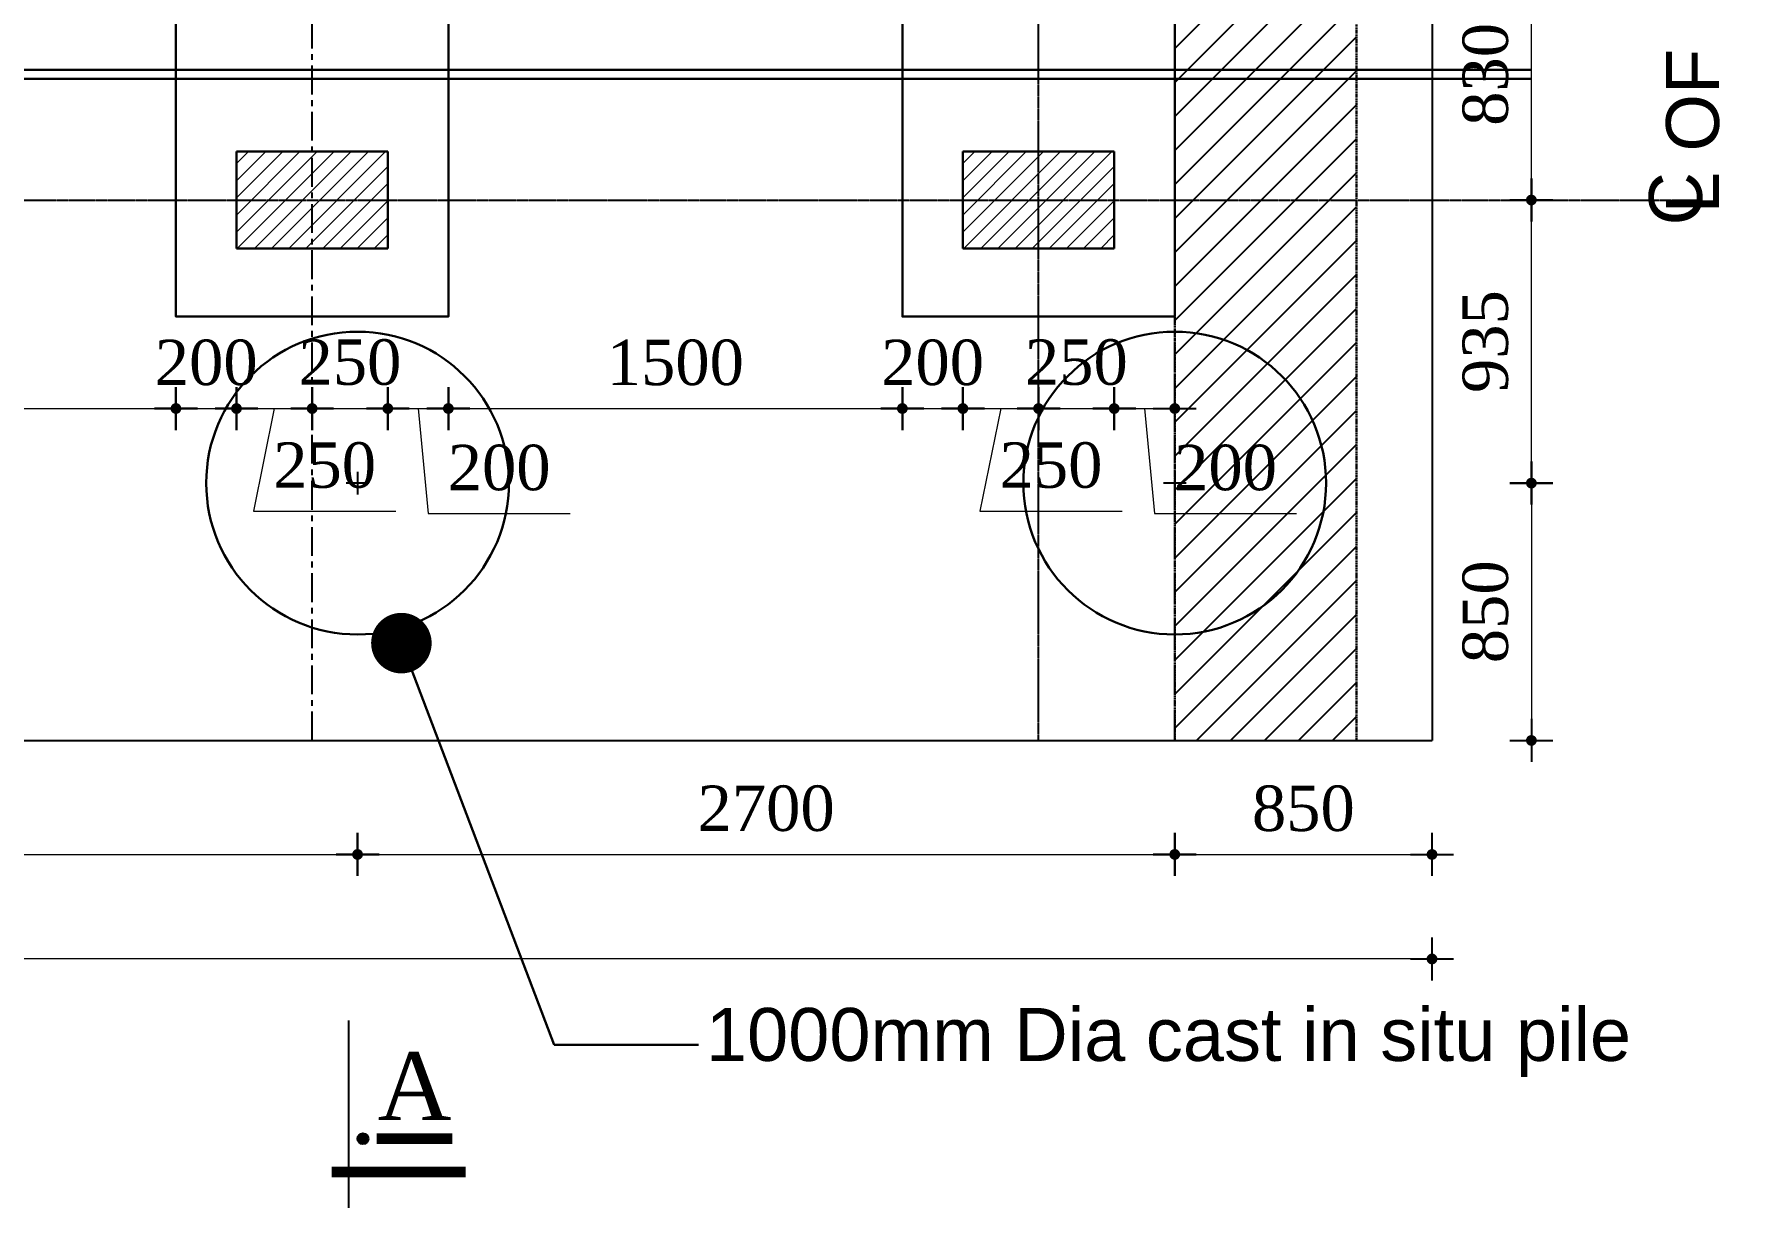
# Model space of a CAD drawing. Header units: millimetres. Extents: x -29779 to 80452, y -13100 to 39577.
# Drawn here: x 12898 to 18518, y 31823 to 35700 of the extents above; entities that cross this region are included whole.
import ezdxf

# ---------------------------------------------------------------- set-up
doc = ezdxf.new("R2010")
doc.units = ezdxf.units.MM
doc.header["$LTSCALE"] = 3
doc.linetypes.add('CENTER', pattern=[50.8, 31.75, -6.35, 6.35, -6.35])
doc.linetypes.add('HIDDEN', pattern=[9.525, 6.35, -3.175])
for name, color, linetype in [('Center Line', 34, 'Continuous'), ('dim', 4, 'Continuous'), ('Hatching', 35, 'Continuous'), ('Pile', 11, 'Continuous'), ('Text', 7, 'Continuous')]:
    doc.layers.add(name, color=color, linetype=linetype)
for name, color, linetype, lineweight in [('Dimision', 4, 'Continuous', 13), ('hatch', 253, 'Continuous', 13), ('Pire Line', 11, 'Continuous', 30)]:
    doc.layers.add(name, color=color, linetype=linetype, lineweight=lineweight)
doc.styles.add('ROMANS', font='arial.ttf', dxfattribs={"height": 200})
doc.styles.get("Standard").update_dxf_attribs({"font": 'times.ttf'})
doc.dimstyles.new('Copy of ISO-90', dxfattribs={"dimtxt": 90, "dimasz": 0.7, "dimexe": 1, "dimexo": 60, "dimgap": 75, "dimtad": 1, "dimdec": 0, "dimlfac": -1, "dimzin": 1, "dimdsep": 46, "dimtxsty": 'Standard', "dimblk": 'DIM', "dimcen": 60, "dimclrd": 256, "dimclre": 256, "dimclrt": 256, "dimadec": 0, "dimazin": 0, "dimtfac": 1, "dimtdec": 0, "dimtix": 1, "dimtofl": 0, "dimtmove": 0, "dimatfit": 3, "dimldrblk": 'DOT', "dimfxl": 60, "dimfxlon": 1, "dimtolj": 1, "dimlwd": -1, "dimarcsym": 0})
doc.dimstyles.new('ISO-25', dxfattribs={"dimtxt": 15, "dimasz": 15, "dimexe": 20, "dimexo": 10.625, "dimgap": 15, "dimtad": 1, "dimdec": 1, "dimdsep": 46, "dimtxsty": 'Standard', "dimblk": 'DOT', "dimcen": 2.5, "dimclrd": 256, "dimclre": 256, "dimclrt": 256, "dimadec": 0, "dimazin": 0, "dimtfac": 1, "dimtdec": 1, "dimtix": 1, "dimtmove": 0, "dimatfit": 3, "dimldrblk": 'DOT', "dimfxl": 1, "dimlwd": -1, "dimarcsym": 0})

# ---------------------------------------------------------------- blocks, each defined once
blk = doc.blocks.new('DIM')
at = {"layer": 'dim'}
for p, q in [((0, -101.4), (0, 101.4)), ((-101.4, 0), (101.4, 0))]:
    blk.add_line(p, q, dxfattribs=at)
at = {"layer": 'dim', "const_width": 25.4}
blk.add_lwpolyline([(-12.7, 0, 1), (12.7, 0, 1)], format="xyb", close=True, dxfattribs=at)
blk = doc.blocks.new('*D791')
at = {"layer": 'Defpoints', "color": 0, "linetype": 'Continuous', "ltscale": 0.1, "transparency": 16777216}
for p in [(7716.6, 33366.7), (17516.6, 33366.7), (7716.6, 32645)]:
    blk.add_point(p, dxfattribs=at)
at = {"layer": 'Dimision', "lineweight": -2, "ltscale": 0.1, "transparency": 16777216}
for p, q in [((7716.6, 32646.3), (7716.6, 32644)), ((17516.6, 32646.3), (17516.6, 32644))]:
    blk.add_line(p, q, dxfattribs=at)
at = {"layer": 'Dimision', "ltscale": 0.1, "transparency": 16777216}
blk.add_line((17515.9, 32645), (7717.3, 32645), dxfattribs=at)
at = {"layer": 'Dimision', "linetype": 'Continuous', "ltscale": 0.1, "transparency": 16777216, "xscale": 0.7, "yscale": 0.7, "zscale": 0.7, "rotation": 180}
blk.add_blockref('DIM', (7716.6, 32645), dxfattribs=at)
at = {"layer": 'Dimision', "linetype": 'Continuous', "ltscale": 0.1, "transparency": 16777216, "xscale": 0.7, "yscale": 0.7, "zscale": 0.7}
blk.add_blockref('DIM', (17516.6, 32645), dxfattribs=at)
at = {"layer": 'Dimision', "linetype": 'Continuous', "ltscale": 0.1, "transparency": 16777216, "insert": (12616.6, 32796.5), "char_height": 150, "attachment_point": 5}
blk.add_mtext('\\A1;9800', dxfattribs=at)
blk = doc.blocks.new('_Dot')
at = {"color": 0, "linetype": 'ByBlock', "lineweight": -2}
blk.add_line((-0.5, 0), (-1, 0), dxfattribs=at)
at = {"color": 0, "linetype": 'ByBlock', "const_width": 0.5}
blk.add_lwpolyline([(-0.25, 0, 1), (0.25, 0, 1)], format="xyb", close=True, dxfattribs=at)
blk = doc.blocks.new('*D793')
at = {"layer": 'Defpoints', "color": 0, "linetype": 'Continuous', "ltscale": 0.1, "transparency": 16777216}
for p in [(17521.3, 35151.7), (17844.9, 35151.7), (17516.6, 34216.7)]:
    blk.add_point(p, dxfattribs=at)
at = {"layer": 'Dimision', "lineweight": -2, "ltscale": 0.1, "transparency": 16777216}
for p, q in [((17843.6, 35151.7), (17845.9, 35151.7)), ((17843.6, 34216.7), (17845.9, 34216.7))]:
    blk.add_line(p, q, dxfattribs=at)
at = {"layer": 'Dimision', "ltscale": 0.1, "transparency": 16777216}
blk.add_line((17844.9, 34217.4), (17844.9, 35151), dxfattribs=at)
at = {"layer": 'Dimision', "linetype": 'Continuous', "ltscale": 0.1, "transparency": 16777216, "xscale": 0.7, "yscale": 0.7, "zscale": 0.7}
for p, rotation in [((17844.9, 35151.7), 90), ((17844.9, 34216.7), 270)]:
    blk.add_blockref('DIM', p, dxfattribs=dict(at, rotation=rotation))
at = {"layer": 'Dimision', "linetype": 'Continuous', "ltscale": 0.1, "transparency": 16777216, "insert": (17693.4, 34684.2), "char_height": 150, "attachment_point": 5, "rotation": 90}
blk.add_mtext('\\A1;935', dxfattribs=at)
blk = doc.blocks.new('*D794')
at = {"layer": 'Defpoints', "color": 0, "linetype": 'Continuous', "ltscale": 0.1, "transparency": 16777216}
for p in [(17515.6, 35981.7), (17844.9, 35981.7), (17521.3, 35151.7)]:
    blk.add_point(p, dxfattribs=at)
at = {"layer": 'Dimision', "lineweight": -2, "ltscale": 0.1, "transparency": 16777216}
for p, q in [((17843.6, 35981.7), (17845.9, 35981.7)), ((17843.6, 35151.7), (17845.9, 35151.7))]:
    blk.add_line(p, q, dxfattribs=at)
at = {"layer": 'Dimision', "ltscale": 0.1, "transparency": 16777216}
blk.add_line((17844.9, 35152.4), (17844.9, 35981), dxfattribs=at)
at = {"layer": 'Dimision', "linetype": 'Continuous', "ltscale": 0.1, "transparency": 16777216, "xscale": 0.7, "yscale": 0.7, "zscale": 0.7}
for p, rotation in [((17844.9, 35981.7), 90), ((17844.9, 35151.7), 270)]:
    blk.add_blockref('DIM', p, dxfattribs=dict(at, rotation=rotation))
at = {"layer": 'Dimision', "linetype": 'Continuous', "ltscale": 0.1, "transparency": 16777216, "insert": (17693.6, 35566.7), "char_height": 150, "attachment_point": 5, "rotation": 90}
blk.add_mtext('\\A1;830', dxfattribs=at)
blk = doc.blocks.new('*D796')
at = {"layer": 'Defpoints', "color": 0, "linetype": 'Continuous', "ltscale": 0.1, "transparency": 16777216}
for p in [(17516.6, 34216.7), (17514.6, 33366.7), (17844.9, 33366.7)]:
    blk.add_point(p, dxfattribs=at)
at = {"layer": 'Dimision', "lineweight": -2, "ltscale": 0.1, "transparency": 16777216}
for p, q in [((17843.6, 34216.7), (17845.9, 34216.7)), ((17843.6, 33366.7), (17845.9, 33366.7))]:
    blk.add_line(p, q, dxfattribs=at)
at = {"layer": 'Dimision', "ltscale": 0.1, "transparency": 16777216}
blk.add_line((17844.9, 34216), (17844.9, 33367.4), dxfattribs=at)
at = {"layer": 'Dimision', "linetype": 'Continuous', "ltscale": 0.1, "transparency": 16777216, "xscale": 0.7, "yscale": 0.7, "zscale": 0.7}
for p, rotation in [((17844.9, 34216.7), 90), ((17844.9, 33366.7), 270)]:
    blk.add_blockref('DIM', p, dxfattribs=dict(at, rotation=rotation))
at = {"layer": 'Dimision', "linetype": 'Continuous', "ltscale": 0.1, "transparency": 16777216, "insert": (17693.6, 33791.7), "char_height": 150, "attachment_point": 5, "rotation": 90}
blk.add_mtext('\\A1;850', dxfattribs=at)
blk = doc.blocks.new('*D800')
at = {"layer": 'Defpoints', "color": 0, "linetype": 'Continuous', "ltscale": 0.1, "transparency": 16777216}
for p in [(11266.6, 33366.7), (13966.6, 33366.7), (13966.6, 32990.2)]:
    blk.add_point(p, dxfattribs=at)
at = {"layer": 'Dimision', "lineweight": -2, "ltscale": 0.1, "transparency": 16777216}
for p, q in [((11266.6, 32991.5), (11266.6, 32989.2)), ((13966.6, 32991.5), (13966.6, 32989.2))]:
    blk.add_line(p, q, dxfattribs=at)
at = {"layer": 'Dimision', "ltscale": 0.1, "transparency": 16777216}
blk.add_line((11267.3, 32990.2), (13965.9, 32990.2), dxfattribs=at)
at = {"layer": 'Dimision', "linetype": 'Continuous', "ltscale": 0.1, "transparency": 16777216, "xscale": 0.7, "yscale": 0.7, "zscale": 0.7, "rotation": 180}
blk.add_blockref('DIM', (11266.6, 32990.2), dxfattribs=at)
at = {"layer": 'Dimision', "linetype": 'Continuous', "ltscale": 0.1, "transparency": 16777216, "xscale": 0.7, "yscale": 0.7, "zscale": 0.7}
blk.add_blockref('DIM', (13966.6, 32990.2), dxfattribs=at)
at = {"layer": 'Dimision', "linetype": 'Continuous', "ltscale": 0.1, "transparency": 16777216, "insert": (12616.6, 33141.7), "char_height": 150, "attachment_point": 5}
blk.add_mtext('\\A1;2700', dxfattribs=at)
blk = doc.blocks.new('*D801')
at = {"layer": 'Defpoints', "color": 0, "linetype": 'Continuous', "ltscale": 0.1, "transparency": 16777216}
for p in [(13966.6, 33366.7), (16666.6, 33366.7), (16666.6, 32990.2)]:
    blk.add_point(p, dxfattribs=at)
at = {"layer": 'Dimision', "lineweight": -2, "ltscale": 0.1, "transparency": 16777216}
for p, q in [((13966.6, 32991.5), (13966.6, 32989.2)), ((16666.6, 32991.5), (16666.6, 32989.2))]:
    blk.add_line(p, q, dxfattribs=at)
at = {"layer": 'Dimision', "ltscale": 0.1, "transparency": 16777216}
blk.add_line((13967.3, 32990.2), (16665.9, 32990.2), dxfattribs=at)
at = {"layer": 'Dimision', "linetype": 'Continuous', "ltscale": 0.1, "transparency": 16777216, "xscale": 0.7, "yscale": 0.7, "zscale": 0.7, "rotation": 180}
blk.add_blockref('DIM', (13966.6, 32990.2), dxfattribs=at)
at = {"layer": 'Dimision', "linetype": 'Continuous', "ltscale": 0.1, "transparency": 16777216, "xscale": 0.7, "yscale": 0.7, "zscale": 0.7}
blk.add_blockref('DIM', (16666.6, 32990.2), dxfattribs=at)
at = {"layer": 'Dimision', "linetype": 'Continuous', "ltscale": 0.1, "transparency": 16777216, "insert": (15316.6, 33141.7), "char_height": 150, "attachment_point": 5}
blk.add_mtext('\\A1;2700', dxfattribs=at)
blk = doc.blocks.new('*D802')
at = {"layer": 'Defpoints', "color": 0, "linetype": 'Continuous', "ltscale": 0.1, "transparency": 16777216}
for p in [(16666.6, 33366.7), (17516.6, 33366.7), (17516.6, 32990.2)]:
    blk.add_point(p, dxfattribs=at)
at = {"layer": 'Dimision', "lineweight": -2, "ltscale": 0.1, "transparency": 16777216}
for p, q in [((16666.6, 32991.5), (16666.6, 32989.2)), ((17516.6, 32991.5), (17516.6, 32989.2))]:
    blk.add_line(p, q, dxfattribs=at)
at = {"layer": 'Dimision', "ltscale": 0.1, "transparency": 16777216}
blk.add_line((16667.3, 32990.2), (17515.9, 32990.2), dxfattribs=at)
at = {"layer": 'Dimision', "linetype": 'Continuous', "ltscale": 0.1, "transparency": 16777216, "xscale": 0.7, "yscale": 0.7, "zscale": 0.7, "rotation": 180}
blk.add_blockref('DIM', (16666.6, 32990.2), dxfattribs=at)
at = {"layer": 'Dimision', "linetype": 'Continuous', "ltscale": 0.1, "transparency": 16777216, "xscale": 0.7, "yscale": 0.7, "zscale": 0.7}
blk.add_blockref('DIM', (17516.6, 32990.2), dxfattribs=at)
at = {"layer": 'Dimision', "linetype": 'Continuous', "ltscale": 0.1, "transparency": 16777216, "insert": (17091.6, 33141.5), "char_height": 150, "attachment_point": 5}
blk.add_mtext('\\A1;850', dxfattribs=at)
blk = doc.blocks.new('*D864')
at = {"layer": 'Defpoints', "color": 0, "linetype": 'Continuous', "ltscale": 0.1, "transparency": 16777216}
for p in [(11866.6, 34766.7), (13366.6, 34766.7), (13366.6, 34463)]:
    blk.add_point(p, dxfattribs=at)
at = {"layer": 'Dimision', "lineweight": -2, "ltscale": 0.1, "transparency": 16777216}
for p, q in [((11866.6, 34464.2), (11866.6, 34462)), ((13366.6, 34464.2), (13366.6, 34462))]:
    blk.add_line(p, q, dxfattribs=at)
at = {"layer": 'Dimision', "ltscale": 0.1, "transparency": 16777216}
blk.add_line((11867.3, 34463), (13365.9, 34463), dxfattribs=at)
at = {"layer": 'Dimision', "linetype": 'Continuous', "ltscale": 0.1, "transparency": 16777216, "xscale": 0.7, "yscale": 0.7, "zscale": 0.7, "rotation": 180}
blk.add_blockref('DIM', (11866.6, 34463), dxfattribs=at)
at = {"layer": 'Dimision', "linetype": 'Continuous', "ltscale": 0.1, "transparency": 16777216, "xscale": 0.7, "yscale": 0.7, "zscale": 0.7}
blk.add_blockref('DIM', (13366.6, 34463), dxfattribs=at)
at = {"layer": 'Dimision', "linetype": 'Continuous', "ltscale": 0.1, "transparency": 16777216, "insert": (12616.6, 34614.3), "char_height": 150, "attachment_point": 5}
blk.add_mtext('\\A1;1500', dxfattribs=at)
blk = doc.blocks.new('*D865')
at = {"layer": 'Defpoints', "color": 0, "linetype": 'Continuous', "ltscale": 0.1, "transparency": 16777216}
for p in [(14266.6, 34766.7), (15766.6, 34766.7), (15766.6, 34463)]:
    blk.add_point(p, dxfattribs=at)
at = {"layer": 'Dimision', "lineweight": -2, "ltscale": 0.1, "transparency": 16777216}
for p, q in [((14266.6, 34464.2), (14266.6, 34462)), ((15766.6, 34464.2), (15766.6, 34462))]:
    blk.add_line(p, q, dxfattribs=at)
at = {"layer": 'Dimision', "ltscale": 0.1, "transparency": 16777216}
blk.add_line((14267.3, 34463), (15765.9, 34463), dxfattribs=at)
at = {"layer": 'Dimision', "linetype": 'Continuous', "ltscale": 0.1, "transparency": 16777216, "xscale": 0.7, "yscale": 0.7, "zscale": 0.7, "rotation": 180}
blk.add_blockref('DIM', (14266.6, 34463), dxfattribs=at)
at = {"layer": 'Dimision', "linetype": 'Continuous', "ltscale": 0.1, "transparency": 16777216, "xscale": 0.7, "yscale": 0.7, "zscale": 0.7}
blk.add_blockref('DIM', (15766.6, 34463), dxfattribs=at)
at = {"layer": 'Dimision', "linetype": 'Continuous', "ltscale": 0.1, "transparency": 16777216, "insert": (15016.6, 34614.3), "char_height": 150, "attachment_point": 5}
blk.add_mtext('\\A1;1500', dxfattribs=at)
blk = doc.blocks.new('*D881')
at = {"layer": 'Defpoints', "color": 0, "linetype": 'Continuous', "ltscale": 0.1, "transparency": 16777216}
for p in [(13566.6, 34991.7), (13366.6, 34766.7), (13566.6, 34463)]:
    blk.add_point(p, dxfattribs=at)
at = {"layer": 'Dimision', "lineweight": -2, "ltscale": 0.1, "transparency": 16777216}
for p, q in [((13366.6, 34464.2), (13366.6, 34462)), ((13566.6, 34464.2), (13566.6, 34462))]:
    blk.add_line(p, q, dxfattribs=at)
at = {"layer": 'Dimision', "ltscale": 0.1, "transparency": 16777216}
blk.add_line((13367.3, 34463), (13565.9, 34463), dxfattribs=at)
at = {"layer": 'Dimision', "linetype": 'Continuous', "ltscale": 0.1, "transparency": 16777216, "xscale": 0.7, "yscale": 0.7, "zscale": 0.7, "rotation": 180}
blk.add_blockref('DIM', (13366.6, 34463), dxfattribs=at)
at = {"layer": 'Dimision', "linetype": 'Continuous', "ltscale": 0.1, "transparency": 16777216, "xscale": 0.7, "yscale": 0.7, "zscale": 0.7}
blk.add_blockref('DIM', (13566.6, 34463), dxfattribs=at)
at = {"layer": 'Dimision', "linetype": 'Continuous', "ltscale": 0.1, "transparency": 16777216, "insert": (13466.6, 34614.3), "char_height": 150, "attachment_point": 5}
blk.add_mtext('\\A1;200', dxfattribs=at)
blk = doc.blocks.new('*D882')
at = {"layer": 'Defpoints', "color": 0, "linetype": 'Continuous', "ltscale": 0.1, "transparency": 16777216}
for p in [(13566.6, 34991.7), (13816.6, 34766.7), (13816.6, 34463)]:
    blk.add_point(p, dxfattribs=at)
at = {"layer": 'Dimision', "lineweight": -2, "ltscale": 0.1, "transparency": 16777216}
for p, q in [((13566.6, 34464.2), (13566.6, 34462)), ((13816.6, 34464.2), (13816.6, 34462))]:
    blk.add_line(p, q, dxfattribs=at)
at = {"layer": 'Dimision', "ltscale": 0.1, "transparency": 16777216}
for p, q in [((13567.3, 34463), (13815.9, 34463)), ((13691.6, 34463), (13623.1, 34123.9)), ((13623.1, 34123.9), (14092.7, 34123.9))]:
    blk.add_line(p, q, dxfattribs=at)
at = {"layer": 'Dimision', "linetype": 'Continuous', "ltscale": 0.1, "transparency": 16777216, "xscale": 0.7, "yscale": 0.7, "zscale": 0.7, "rotation": 180}
blk.add_blockref('DIM', (13566.6, 34463), dxfattribs=at)
at = {"layer": 'Dimision', "linetype": 'Continuous', "ltscale": 0.1, "transparency": 16777216, "xscale": 0.7, "yscale": 0.7, "zscale": 0.7}
blk.add_blockref('DIM', (13816.6, 34463), dxfattribs=at)
at = {"layer": 'Dimision', "linetype": 'Continuous', "ltscale": 0.1, "transparency": 16777216, "insert": (13857.9, 34275.2), "char_height": 150, "attachment_point": 5}
blk.add_mtext('\\A1;250', dxfattribs=at)
blk = doc.blocks.new('*D883')
at = {"layer": 'Defpoints', "color": 0, "linetype": 'Continuous', "ltscale": 0.1, "transparency": 16777216}
for p in [(14066.6, 34991.7), (13816.6, 34766.7), (14066.6, 34463)]:
    blk.add_point(p, dxfattribs=at)
at = {"layer": 'Dimision', "lineweight": -2, "ltscale": 0.1, "transparency": 16777216}
for p, q in [((13816.6, 34464.2), (13816.6, 34462)), ((14066.6, 34464.2), (14066.6, 34462))]:
    blk.add_line(p, q, dxfattribs=at)
at = {"layer": 'Dimision', "ltscale": 0.1, "transparency": 16777216}
blk.add_line((13817.3, 34463), (14065.9, 34463), dxfattribs=at)
at = {"layer": 'Dimision', "linetype": 'Continuous', "ltscale": 0.1, "transparency": 16777216, "xscale": 0.7, "yscale": 0.7, "zscale": 0.7, "rotation": 180}
blk.add_blockref('DIM', (13816.6, 34463), dxfattribs=at)
at = {"layer": 'Dimision', "linetype": 'Continuous', "ltscale": 0.1, "transparency": 16777216, "xscale": 0.7, "yscale": 0.7, "zscale": 0.7}
blk.add_blockref('DIM', (14066.6, 34463), dxfattribs=at)
at = {"layer": 'Dimision', "linetype": 'Continuous', "ltscale": 0.1, "transparency": 16777216, "insert": (13941.6, 34615.3), "char_height": 150, "attachment_point": 5}
blk.add_mtext('\\A1;250', dxfattribs=at)
blk = doc.blocks.new('*D884')
at = {"layer": 'Defpoints', "color": 0, "linetype": 'Continuous', "ltscale": 0.1, "transparency": 16777216}
for p in [(14066.6, 34991.7), (14266.6, 34766.7), (14266.6, 34463)]:
    blk.add_point(p, dxfattribs=at)
at = {"layer": 'Dimision', "lineweight": -2, "ltscale": 0.1, "transparency": 16777216}
for p, q in [((14066.6, 34464.2), (14066.6, 34462)), ((14266.6, 34464.2), (14266.6, 34462))]:
    blk.add_line(p, q, dxfattribs=at)
at = {"layer": 'Dimision', "ltscale": 0.1, "transparency": 16777216}
for p, q in [((14067.3, 34463), (14265.9, 34463)), ((14166.6, 34463), (14199.7, 34115.8)), ((14199.7, 34115.8), (14669.3, 34115.8))]:
    blk.add_line(p, q, dxfattribs=at)
at = {"layer": 'Dimision', "linetype": 'Continuous', "ltscale": 0.1, "transparency": 16777216, "xscale": 0.7, "yscale": 0.7, "zscale": 0.7, "rotation": 180}
blk.add_blockref('DIM', (14066.6, 34463), dxfattribs=at)
at = {"layer": 'Dimision', "linetype": 'Continuous', "ltscale": 0.1, "transparency": 16777216, "xscale": 0.7, "yscale": 0.7, "zscale": 0.7}
blk.add_blockref('DIM', (14266.6, 34463), dxfattribs=at)
at = {"layer": 'Dimision', "linetype": 'Continuous', "ltscale": 0.1, "transparency": 16777216, "insert": (14434.5, 34267.1), "char_height": 150, "attachment_point": 5}
blk.add_mtext('\\A1;200', dxfattribs=at)
blk = doc.blocks.new('*D885')
at = {"layer": 'Defpoints', "color": 0, "linetype": 'Continuous', "ltscale": 0.1, "transparency": 16777216}
for p in [(15966.6, 34991.7), (15766.6, 34766.7), (15966.6, 34463)]:
    blk.add_point(p, dxfattribs=at)
at = {"layer": 'Dimision', "lineweight": -2, "ltscale": 0.1, "transparency": 16777216}
for p, q in [((15766.6, 34464.2), (15766.6, 34462)), ((15966.6, 34464.2), (15966.6, 34462))]:
    blk.add_line(p, q, dxfattribs=at)
at = {"layer": 'Dimision', "ltscale": 0.1, "transparency": 16777216}
blk.add_line((15767.3, 34463), (15965.9, 34463), dxfattribs=at)
at = {"layer": 'Dimision', "linetype": 'Continuous', "ltscale": 0.1, "transparency": 16777216, "xscale": 0.7, "yscale": 0.7, "zscale": 0.7, "rotation": 180}
blk.add_blockref('DIM', (15766.6, 34463), dxfattribs=at)
at = {"layer": 'Dimision', "linetype": 'Continuous', "ltscale": 0.1, "transparency": 16777216, "xscale": 0.7, "yscale": 0.7, "zscale": 0.7}
blk.add_blockref('DIM', (15966.6, 34463), dxfattribs=at)
at = {"layer": 'Dimision', "linetype": 'Continuous', "ltscale": 0.1, "transparency": 16777216, "insert": (15866.6, 34614.3), "char_height": 150, "attachment_point": 5}
blk.add_mtext('\\A1;200', dxfattribs=at)
blk = doc.blocks.new('*D886')
at = {"layer": 'Defpoints', "color": 0, "linetype": 'Continuous', "ltscale": 0.1, "transparency": 16777216}
for p in [(15966.6, 34991.7), (16216.6, 34766.7), (16216.6, 34463)]:
    blk.add_point(p, dxfattribs=at)
at = {"layer": 'Dimision', "lineweight": -2, "ltscale": 0.1, "transparency": 16777216}
for p, q in [((15966.6, 34464.2), (15966.6, 34462)), ((16216.6, 34464.2), (16216.6, 34462))]:
    blk.add_line(p, q, dxfattribs=at)
at = {"layer": 'Dimision', "ltscale": 0.1, "transparency": 16777216}
for p, q in [((15967.3, 34463), (16215.9, 34463)), ((16091.6, 34463), (16023.1, 34123.9)), ((16023.1, 34123.9), (16492.7, 34123.9))]:
    blk.add_line(p, q, dxfattribs=at)
at = {"layer": 'Dimision', "linetype": 'Continuous', "ltscale": 0.1, "transparency": 16777216, "xscale": 0.7, "yscale": 0.7, "zscale": 0.7, "rotation": 180}
blk.add_blockref('DIM', (15966.6, 34463), dxfattribs=at)
at = {"layer": 'Dimision', "linetype": 'Continuous', "ltscale": 0.1, "transparency": 16777216, "xscale": 0.7, "yscale": 0.7, "zscale": 0.7}
blk.add_blockref('DIM', (16216.6, 34463), dxfattribs=at)
at = {"layer": 'Dimision', "linetype": 'Continuous', "ltscale": 0.1, "transparency": 16777216, "insert": (16257.9, 34275.2), "char_height": 150, "attachment_point": 5}
blk.add_mtext('\\A1;250', dxfattribs=at)
blk = doc.blocks.new('*D887')
at = {"layer": 'Defpoints', "color": 0, "linetype": 'Continuous', "ltscale": 0.1, "transparency": 16777216}
for p in [(16466.6, 34991.7), (16216.6, 34766.7), (16466.6, 34463)]:
    blk.add_point(p, dxfattribs=at)
at = {"layer": 'Dimision', "lineweight": -2, "ltscale": 0.1, "transparency": 16777216}
for p, q in [((16216.6, 34464.2), (16216.6, 34462)), ((16466.6, 34464.2), (16466.6, 34462))]:
    blk.add_line(p, q, dxfattribs=at)
at = {"layer": 'Dimision', "ltscale": 0.1, "transparency": 16777216}
blk.add_line((16217.3, 34463), (16465.9, 34463), dxfattribs=at)
at = {"layer": 'Dimision', "linetype": 'Continuous', "ltscale": 0.1, "transparency": 16777216, "xscale": 0.7, "yscale": 0.7, "zscale": 0.7, "rotation": 180}
blk.add_blockref('DIM', (16216.6, 34463), dxfattribs=at)
at = {"layer": 'Dimision', "linetype": 'Continuous', "ltscale": 0.1, "transparency": 16777216, "xscale": 0.7, "yscale": 0.7, "zscale": 0.7}
blk.add_blockref('DIM', (16466.6, 34463), dxfattribs=at)
at = {"layer": 'Dimision', "linetype": 'Continuous', "ltscale": 0.1, "transparency": 16777216, "insert": (16341.6, 34615.3), "char_height": 150, "attachment_point": 5}
blk.add_mtext('\\A1;250', dxfattribs=at)
blk = doc.blocks.new('*D888')
at = {"layer": 'Defpoints', "color": 0, "linetype": 'Continuous', "ltscale": 0.1, "transparency": 16777216}
for p in [(16466.6, 34991.7), (16666.6, 34766.7), (16666.6, 34463)]:
    blk.add_point(p, dxfattribs=at)
at = {"layer": 'Dimision', "lineweight": -2, "ltscale": 0.1, "transparency": 16777216}
for p, q in [((16466.6, 34464.2), (16466.6, 34462)), ((16666.6, 34464.2), (16666.6, 34462))]:
    blk.add_line(p, q, dxfattribs=at)
at = {"layer": 'Dimision', "ltscale": 0.1, "transparency": 16777216}
for p, q in [((16467.3, 34463), (16665.9, 34463)), ((16566.6, 34463), (16599.7, 34115.8)), ((16599.7, 34115.8), (17069.3, 34115.8))]:
    blk.add_line(p, q, dxfattribs=at)
at = {"layer": 'Dimision', "linetype": 'Continuous', "ltscale": 0.1, "transparency": 16777216, "xscale": 0.7, "yscale": 0.7, "zscale": 0.7, "rotation": 180}
blk.add_blockref('DIM', (16466.6, 34463), dxfattribs=at)
at = {"layer": 'Dimision', "linetype": 'Continuous', "ltscale": 0.1, "transparency": 16777216, "xscale": 0.7, "yscale": 0.7, "zscale": 0.7}
blk.add_blockref('DIM', (16666.6, 34463), dxfattribs=at)
at = {"layer": 'Dimision', "linetype": 'Continuous', "ltscale": 0.1, "transparency": 16777216, "insert": (16834.5, 34267.1), "char_height": 150, "attachment_point": 5}
blk.add_mtext('\\A1;200', dxfattribs=at)

msp = doc.modelspace()

# ---------------------------------------------------------------- hatches: boundary and pattern name
at = {"layer": 'hatch', "ltscale": 10}
h = msp.add_hatch(dxfattribs=at)
h.set_pattern_fill('_USER', color=256, scale=40, angle=45, style=0, pattern_type=0)
h.set_pattern_definition([(45, (399848.338, -78003.293), (-28.2842712, 28.2842712), [])])
h.paths.add_polyline_path([(13566.64, 34991.68), (13566.64, 35311.68), (14066.64, 35311.68), (14066.64, 34991.68)])
h = msp.add_hatch(dxfattribs=at)
h.set_pattern_fill('_USER', color=256, scale=40, angle=45, style=0, pattern_type=0)
h.set_pattern_definition([(45, (402248.338, -78003.293), (-28.2842712, 28.2842712), [])])
h.paths.add_polyline_path([(15966.64, 34991.68), (15966.64, 35311.68), (16466.64, 35311.68), (16466.64, 34991.68)])
at = {"layer": 'Hatching', "ltscale": 0.25}
h = msp.add_hatch(dxfattribs=at)
h.set_pattern_fill('ANSI31', color=256, scale=25)
h.set_pattern_definition([(45, (376227.16, -104201.73), (-56.1266, 56.1266), [])])
h.paths.add_polyline_path([(17266.64, 37766.68), (16666.64, 37766.68), (16666.64, 33366.68), (17266.64, 33366.68)])
at = {"layer": 'Text'}
msp.add_hatch(color=256, dxfattribs=at).paths.add_polyline_path([(14002.36, 32051.37, -1), (13966.49, 32051.37, -1)])

# ---------------------------------------------------------------- linework, layer by layer
at = {"layer": 'Center Line', "linetype": 'CENTER'}
for p, q in [((13816.64, 33366.68), (13816.64, 38819.97)), ((16666.64, 33366.68), (16666.64, 37766.68)), ((16666.64, 33366.68), (16666.64, 37766.68))]:
    msp.add_line(p, q, dxfattribs=at)
at = {"layer": 'Center Line', "linetype": 'CENTER', "ltscale": 0.02}
for p, q in [((16216.64, 33366.68), (16216.64, 38819.97)), ((7716.64, 35151.68), (18395.57, 35151.68))]:
    msp.add_line(p, q, dxfattribs=at)
at = {"layer": 'Center Line'}
for p, q in [((13966.64, 34254.18), (13966.64, 34179.18)), ((16666.64, 34254.18), (16666.64, 34179.18)), ((14004.14, 34216.68), (13929.14, 34216.68)), ((16704.14, 34216.68), (16629.14, 34216.68))]:
    msp.add_line(p, q, dxfattribs=at)
at = {"layer": 'Pile', "ltscale": 3}
for p in [(17516.64, 37766.68), (7716.64, 33366.68)]:
    msp.add_line(p, (17516.64, 33366.68), dxfattribs=at)
at = {"layer": 'Pire Line', "linetype": 'HIDDEN', "ltscale": 0.2}
for p, q in [((16666.64, 33366.68), (16666.64, 37766.68)), ((17266.64, 33366.68), (17266.64, 37766.68))]:
    msp.add_line(p, q, dxfattribs=at)
at = {"layer": 'Pire Line', "ltscale": 5}
for p, q in [((13566.64, 34991.68), (13566.64, 35311.68)), ((14066.64, 35311.68), (13566.64, 35311.68)), ((14066.64, 34991.68), (14066.64, 35311.68)), ((15966.64, 34991.68), (15966.64, 35311.68)), ((16466.64, 35311.68), (15966.64, 35311.68)), ((16466.64, 34991.68), (16466.64, 35311.68)), ((14066.64, 34991.68), (13566.64, 34991.68)), ((16466.64, 34991.68), (15966.64, 34991.68))]:
    msp.add_line(p, q, dxfattribs=at)
for points in [[(13366.64, 36331.68), (14266.64, 36331.68), (14266.64, 34766.68), (13366.64, 34766.68)], [(15766.64, 36331.68), (16666.64, 36331.68), (16666.64, 34766.68), (15766.64, 34766.68)]]:
    msp.add_lwpolyline(points, close=True, dxfattribs=at)
for points in [[(17844.89, 35581.68), (7716.64, 35581.68)], [(17844.89, 35551.68), (7716.64, 35551.68)]]:
    msp.add_lwpolyline(points, dxfattribs=at)
at = {"layer": 'Pire Line', "ltscale": 0.25}
for centre in [(13966.64, 34216.68), (16666.64, 34216.68)]:
    msp.add_circle(centre, 500, dxfattribs=at)
at = {"layer": 'Text'}
msp.add_line((13936.29, 32441.89), (13936.29, 31822.51), dxfattribs=at)
at = {"layer": 'Text', "const_width": 35.87}
for points in [[(14029.91, 32051.37), (14279.43, 32051.37)], [(13881.41, 31941.15), (14323.78, 31941.15)]]:
    msp.add_lwpolyline(points, dxfattribs=at)
at = {"layer": 'Text'}
msp.add_circle((13984.42, 32051.37), 17.93, dxfattribs=at)

# ---------------------------------------------------------------- texts
msp.add_text('A', height=224.17, dxfattribs=at).set_placement((14032.56, 32113.27))
at = {"layer": 'Text', "char_height": 175, "width": 8235.4588, "attachment_point": 3, "rotation": 90, "style": 'ROMANS'}
for s, insert in [('L OF Bearing', (18289.84, 36561.6)), ('C', (18233.4, 35244.16))]:
    msp.add_mtext(s, dxfattribs=dict(at, insert=insert))
at = {"layer": 'Text', "insert": (15117.56, 32483.17), "char_height": 175, "width": 8235.4588, "attachment_point": 1, "style": 'ROMANS'}
msp.add_mtext('1000mm Dia cast in situ pile ', dxfattribs=at)

# ---------------------------------------------------------------- dimensions: what is measured, and where the dimension line sits
at = {"layer": 'Dimision', "linetype": 'Continuous', "ltscale": 0.1}
for base, p1, p2, picture, middle in [((17844.89, 35981.68), (17521.27, 35151.68), (17515.57, 35981.68), '*D794', (17693.59, 35566.68)), ((17844.89, 35151.68), (17516.64, 34216.68), (17521.27, 35151.68), '*D793', (17693.38, 34684.18)), ((17844.89, 33366.68), (17516.64, 34216.68), (17514.64, 33366.68), '*D796', (17693.59, 33791.68))]:
    dim = msp.add_linear_dim(base=base, p1=p1, p2=p2, angle=90, dimstyle='Copy of ISO-90', override={"dimtxt": 150, "dimtmove": 1, "dimfxl": 1.25}, dxfattribs=at)
    dim.commit()
    dim.dimension.update_dxf_attribs({"geometry": picture, "text_midpoint": middle})
for base, p1, p2, picture, middle in [((13566.64, 34462.97), (13366.64, 34766.68), (13566.64, 34991.68), '*D881', (13466.64, 34462.97)), ((13816.64, 34462.97), (13566.64, 34991.68), (13816.64, 34766.68), '*D882', (13698.1, 34123.87)), ((14066.64, 34462.97), (13816.64, 34766.68), (14066.64, 34991.68), '*D883', (13941.64, 34463.97)), ((14266.64, 34462.97), (14066.64, 34991.68), (14266.64, 34766.68), '*D884', (14274.68, 34115.77)), ((15966.64, 34462.97), (15766.64, 34766.68), (15966.64, 34991.68), '*D885', (15866.64, 34462.97)), ((16216.64, 34462.97), (15966.64, 34991.68), (16216.64, 34766.68), '*D886', (16098.1, 34123.87)), ((16466.64, 34462.97), (16216.64, 34766.68), (16466.64, 34991.68), '*D887', (16341.64, 34463.97)), ((16666.64, 34462.97), (16466.64, 34991.68), (16666.64, 34766.68), '*D888', (16674.68, 34115.77))]:
    dim = msp.add_linear_dim(base=base, p1=p1, p2=p2, dimstyle='Copy of ISO-90', override={"dimtxt": 150, "dimtmove": 1, "dimfxl": 1.25}, dxfattribs=at)
    dim.commit()
    dim.dimension.update_dxf_attribs({"geometry": picture, "text_midpoint": middle, "dimtype": 160})
for base, p1, p2, picture, middle in [((13366.64, 34462.97), (11866.64, 34766.68), (13366.64, 34766.68), '*D864', (12616.64, 34614.26)), ((15766.64, 34462.97), (14266.64, 34766.68), (15766.64, 34766.68), '*D865', (15016.64, 34614.26)), ((7716.64, 32645.03), (17516.64, 33366.68), (7716.64, 33366.68), '*D791', (12616.64, 32796.54)), ((13966.64, 32990.21), (11266.64, 33366.68), (13966.64, 33366.68), '*D800', (12616.64, 33141.73)), ((16666.64, 32990.21), (13966.64, 33366.68), (16666.64, 33366.68), '*D801', (15316.64, 33141.73)), ((17516.64, 32990.21), (16666.64, 33366.68), (17516.64, 33366.68), '*D802', (17091.64, 33141.51))]:
    dim = msp.add_linear_dim(base=base, p1=p1, p2=p2, dimstyle='Copy of ISO-90', override={"dimtxt": 150, "dimtmove": 1, "dimfxl": 1.25}, dxfattribs=at)
    dim.commit()
    dim.dimension.update_dxf_attribs({"geometry": picture, "text_midpoint": middle})

# ---------------------------------------------------------------- leaders
at = {"layer": 'Pire Line', "ltscale": 3}
msp.add_leader([(14111.44, 33688.11), (14616.01, 32361.47), (15092.63, 32361.47)], dimstyle='ISO-25', override={"dimasz": 200, "dimgap": 40, "dimtad": 0, "dimfxl": 35, "dimfxlon": 1, "dimarcsym": 2}, dxfattribs=at)

doc.saveas('drawing.dxf')
